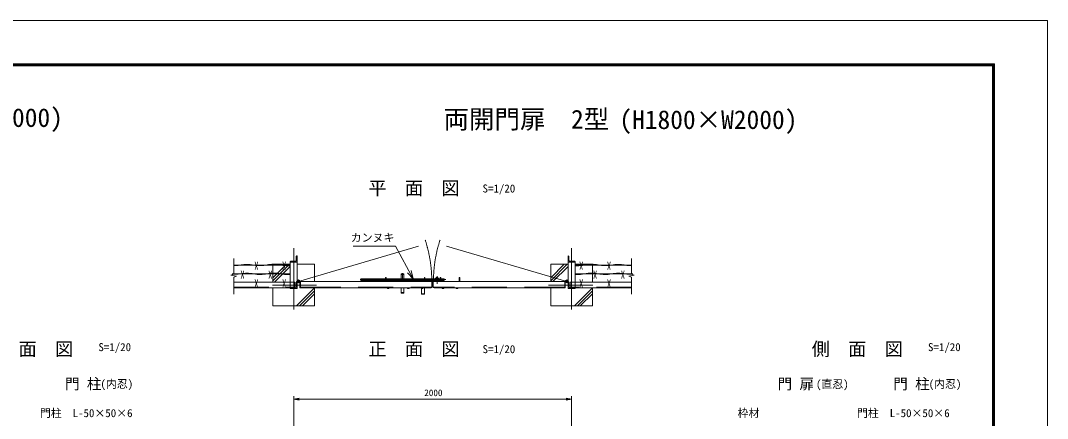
# Model space of a CAD drawing. Units: millimetres, scale not verified. Extents: x -5936 to 5936, y -4198 to 4198.
# Drawn here: x -1455 to 5936, y 1335 to 4198 of the extents above; entities that cross this region are included whole.
import ezdxf
from ezdxf.enums import TextEntityAlignment as Align

# ---------------------------------------------------------------- set-up
doc = ezdxf.new("R2010")
doc.units = ezdxf.units.MM
doc.header["$LTSCALE"] = 30
for name, pattern in [('USER1', [58, 30, -9, 2.5, -5, 2.5, -9]), ('USER2', [12.6, 8.4, -4.2]), ('USER3', [50.5, 30, -9, 2.5, -9])]:
    doc.linetypes.add(name, pattern=pattern)
for name, color, linetype, lineweight in [('0-3_27', 3, 'Continuous', 9), ('0-5_D-STR1', 1, 'Continuous', 9), ('0-6_D-STR-DIM', 7, 'Continuous', 9), ('0-7_D-STR-TXT', 7, 'Continuous', 9), ('0-8_31', 7, 'Continuous', 9), ('0-9_D-STR4', 7, 'Continuous', 9), ('0-A_33', 1, 'USER3', 9), ('0-B_4', 7, 'Continuous', 9), ('0-C_0', 7, 'Continuous', 9), ('0-E_1', 7, 'Continuous', 9), ('0-F_D-TTL', 7, 'Continuous', 9)]:
    doc.layers.add(name, color=color, linetype=linetype, lineweight=lineweight)
doc.layers.add('0-4_D-TTL-TXT', color=7, linetype='Continuous')
doc.styles.add('ＭＳ ゴシック', font='')
doc.styles.get('ＭＳ ゴシック').set_extended_font_data('MS Gothic')

# ---------------------------------------------------------------- blocks, each defined once
blk = doc.blocks.new('G71')
at = {"layer": '0-E_1'}
for q in [(217391.4, 201064.1), (219948, 195364.4), (220767.3, 195808.1)]:
    blk.add_line((221185.5, 194057.3), q, dxfattribs=at)
blk = doc.blocks.new('_OPEN')
at = {"layer": '0-C_0'}
blk.add_line((-30, 5), (0, 0), dxfattribs=at)
blk.add_lwpolyline([(-30, -5), (0, 0), (-30, 0)], dxfattribs=at)

msp = doc.modelspace()

# ---------------------------------------------------------------- linework, layer by layer
at = {"layer": '0-3_27', "linetype": 'USER1'}
for p, q in [((546.04, 2321.55), (1466.72, 2589.96)), ((2476.04, 2321.55), (1555.36, 2589.96))]:
    msp.add_line(p, q, dxfattribs=at)
at = {"layer": '0-3_27'}
for p, q in [((486.04, 2375.32), (69.03, 2375.32)), ((486.04, 2438.71), (79.56, 2438.71)), ((1284.96, 2376.17), (1284.96, 2340.17)), ((1303.96, 2376.17), (1284.96, 2376.17)), ((1303.96, 2376.17), (1303.96, 2340.17)), ((2536.04, 2438.71), (2942.52, 2438.71)), ((2536.04, 2375.32), (2953.05, 2375.32)), ((996.46, 2340.17), (994.46, 2338.17)), ((994.46, 2338.17), (994.46, 2329.17)), ((994.46, 2329.17), (996.46, 2327.17)), ((1171.04, 2340.17), (996.46, 2340.17)), ((996.46, 2340.17), (996.46, 2327.17)), ((1171.04, 2327.17), (996.46, 2327.17)), ((1171.04, 2319.67), (1171.04, 2349.17)), ((1175.54, 2349.17), (1171.04, 2349.17)), ((1175.54, 2319.67), (1175.54, 2349.17)), ((1451.54, 2340.17), (1175.54, 2340.17)), ((1451.54, 2327.17), (1175.54, 2327.17)), ((1284.96, 2319.67), (1284.96, 2327.17)), ((1303.96, 2319.67), (1303.96, 2327.17)), ((1451.54, 2319.67), (1451.54, 2349.17)), ((1451.54, 2349.17), (1456.04, 2349.17)), ((1456.04, 2349.17), (1456.04, 2319.67)), ((1566.04, 2340.17), (1456.04, 2340.17)), ((1566.04, 2327.17), (1456.04, 2327.17)), ((1527.54, 2322.67), (1557.54, 2322.67)), ((1527.54, 2322.67), (1527.54, 2319.67)), ((1527.54, 2319.67), (1557.54, 2319.67)), ((1557.04, 2324.27), (1528.04, 2324.27)), ((1528.04, 2324.27), (1528.04, 2322.67)), ((1540.94, 2327.17), (1540.94, 2324.27)), ((1544.14, 2327.17), (1544.14, 2324.27)), ((1557.04, 2324.27), (1557.04, 2322.67)), ((1557.54, 2322.67), (1557.54, 2319.67)), ((1566.04, 2349.17), (1566.04, 2319.67)), ((1570.54, 2349.17), (1566.04, 2349.17)), ((1570.54, 2319.67), (1570.54, 2349.17)), ((1592.46, 2340.17), (1570.54, 2340.17)), ((1592.46, 2327.17), (1570.54, 2327.17)), ((1592.46, 2327.17), (1592.46, 2340.17)), ((1594.46, 2338.17), (1592.46, 2340.17)), ((1594.46, 2329.17), (1592.46, 2327.17)), ((1594.46, 2338.17), (1594.46, 2329.17)), ((1701.54, 2319.67), (1701.54, 2349.17)), ((1701.54, 2349.17), (1706.04, 2349.17)), ((1706.04, 2319.67), (1706.04, 2349.17)), ((1284.96, 2237.17), (1284.96, 2274.67)), ((1284.96, 2237.17), (1303.96, 2237.17)), ((1303.96, 2237.17), (1303.96, 2274.67)), ((1430.04, 2274.67), (1430.04, 2229.67)), ((1452.04, 2229.67), (1430.04, 2229.67)), ((1452.04, 2274.67), (1452.04, 2229.67))]:
    msp.add_line(p, q, dxfattribs=at)
at = {"layer": '0-3_27', "linetype": 'USER2'}
for p, q in [((1303.96, 2371.67), (1284.96, 2371.67)), ((1004.96, 2327.17), (1004.96, 2340.17)), ((1013.96, 2327.17), (1013.96, 2340.17)), ((1574.96, 2327.17), (1574.96, 2340.17)), ((1583.96, 2327.17), (1583.96, 2340.17)), ((1284.96, 2241.67), (1303.96, 2241.67)), ((1430.04, 2232.67), (1452.04, 2232.67))]:
    msp.add_line(p, q, dxfattribs=at)
at = {"layer": '0-3_27', "linetype": 'USER3'}
for p, q in [((1294.46, 2380.35), (1294.46, 2319.67)), ((1597.88, 2333.67), (989.14, 2333.67)), ((1009.46, 2325.42), (1009.46, 2341.91)), ((1555.86, 2341.57), (1529.22, 2341.57)), ((1542.54, 2359.43), (1542.54, 2348.9)), ((1542.54, 2351.78), (1542.54, 2304.28)), ((1579.46, 2325.42), (1579.46, 2341.91)), ((1592.92, 2333.67), (1605.66, 2333.67))]:
    msp.add_line(p, q, dxfattribs=at)
at = {"layer": '0-3_27'}
for points in [[(79.56, 2435.96), (88.97, 2435.71), (100.73, 2435.93), (112.3, 2436.69), (123.68, 2437.98), (131.94, 2439.33)], [(486.04, 2433.57), (485.49, 2433.53), (472.44, 2433.29), (459.28, 2433.7), (445.99, 2434.76), (432.57, 2436.48), (419.04, 2438.85), (405.58, 2441.22), (392.41, 2442.94), (379.53, 2444.02), (366.93, 2444.44), (354.62, 2444.22), (342.6, 2443.34), (330.87, 2441.82), (319.43, 2439.65), (308.04, 2437.45), (296.5, 2435.83), (284.79, 2434.8), (272.92, 2434.36), (260.89, 2434.5), (248.7, 2435.23), (236.34, 2436.55), (223.82, 2438.45), (211.31, 2440.38), (198.99, 2441.77), (186.86, 2442.63), (174.91, 2442.94), (163.16, 2442.73), (151.59, 2441.97), (140.21, 2440.68), (131.94, 2439.33)], [(2536.04, 2433.57), (2536.6, 2433.53), (2549.64, 2433.29), (2562.8, 2433.7), (2576.09, 2434.76), (2589.51, 2436.48), (2603.05, 2438.85), (2616.5, 2441.22), (2629.67, 2442.94), (2642.55, 2444.02), (2655.15, 2444.44), (2667.46, 2444.22), (2679.48, 2443.34), (2691.21, 2441.82), (2702.65, 2439.65), (2714.04, 2437.45), (2725.58, 2435.83), (2737.29, 2434.8), (2749.16, 2434.36), (2761.19, 2434.5), (2773.38, 2435.23), (2785.74, 2436.55), (2798.26, 2438.45), (2810.77, 2440.38), (2823.09, 2441.77), (2835.22, 2442.63), (2847.17, 2442.94), (2858.92, 2442.73), (2870.49, 2441.97), (2881.88, 2440.68), (2890.14, 2439.33)], [(2942.52, 2435.96), (2933.11, 2435.71), (2921.35, 2435.93), (2909.78, 2436.69), (2898.4, 2437.98), (2890.14, 2439.33)], [(73.33, 2372.9), (77.03, 2372.64), (88.97, 2372.32), (100.73, 2372.54), (112.3, 2373.3), (123.68, 2374.59), (131.94, 2375.94)], [(486.04, 2370.18), (485.49, 2370.14), (472.44, 2369.9), (459.28, 2370.31), (445.99, 2371.37), (432.57, 2373.09), (419.04, 2375.46), (405.58, 2377.83), (392.41, 2379.55), (379.53, 2380.63), (366.93, 2381.05), (354.62, 2380.83), (342.6, 2379.95), (330.87, 2378.43), (319.43, 2376.26), (308.04, 2374.06), (296.5, 2372.44), (284.79, 2371.41), (272.92, 2370.97), (260.89, 2371.11), (248.7, 2371.84), (236.34, 2373.16), (223.82, 2375.06), (211.31, 2376.99), (198.99, 2378.38), (186.86, 2379.24), (174.91, 2379.55), (163.16, 2379.34), (151.59, 2378.58), (140.21, 2377.29), (131.94, 2375.94)], [(2536.04, 2370.18), (2536.6, 2370.14), (2549.64, 2369.9), (2562.8, 2370.31), (2576.09, 2371.37), (2589.51, 2373.09), (2603.05, 2375.46), (2616.5, 2377.83), (2629.67, 2379.55), (2642.55, 2380.63), (2655.15, 2381.05), (2667.46, 2380.83), (2679.48, 2379.95), (2691.21, 2378.43), (2702.65, 2376.26), (2714.04, 2374.06), (2725.58, 2372.44), (2737.29, 2371.41), (2749.16, 2370.97), (2761.19, 2371.11), (2773.38, 2371.84), (2785.74, 2373.16), (2798.26, 2375.06), (2810.77, 2376.99), (2823.09, 2378.38), (2835.22, 2379.24), (2847.17, 2379.55), (2858.92, 2379.34), (2870.49, 2378.58), (2881.88, 2377.29), (2890.14, 2375.94)], [(2948.75, 2372.9), (2945.05, 2372.64), (2933.11, 2372.32), (2921.35, 2372.54), (2909.78, 2373.3), (2898.4, 2374.59), (2890.14, 2375.94)]]:
    msp.add_lwpolyline(points, dxfattribs=at)
for centre, radius in [((546.04, 2321.55), 10), ((546.04, 2321.55), 5), ((2476.04, 2321.55), 10), ((2476.04, 2321.55), 5)]:
    msp.add_circle(centre, radius, dxfattribs=at)
at = {"layer": '0-3_27', "linetype": 'USER1'}
for centre, start, end in [((546.04, 2321.55), 359.82796, 18.05503), ((2476.04, 2321.55), 161.94497, 180.17204)]:
    msp.add_arc(centre, 959, start, end, dxfattribs=at)
at = {"layer": '0-3_27'}
for radius, start, end in [(9.55, 351.57063, 188.42936), (8.35, 350.34838, 189.65161), (8.1, 350.04748, 189.95252), (6.5, 347.56244, 192.43755)]:
    msp.add_arc((1542.54, 2341.57), radius, start, end, dxfattribs=at)
at = {"layer": '0-5_D-STR1', "linetype": 'USER3'}
for p, q in [((511.04, 2117.84), (511.04, 2560.71)), ((2511.04, 2117.84), (2511.04, 2560.71))]:
    msp.add_line(p, q, dxfattribs=at)
at = {"layer": '0-5_D-STR1'}
for p, q in [((486.04, 2461.34), (486.04, 2269.67)), ((536.04, 2459.84), (486.04, 2459.84)), ((524.04, 2465.84), (490.54, 2465.84)), ((530.04, 2471.84), (530.04, 2500.66)), ((536.04, 2269.67), (536.04, 2505.16)), ((2486.04, 2269.67), (2486.04, 2505.16)), ((2486.04, 2505.16), (2487.54, 2505.16)), ((2486.04, 2459.84), (2486.04, 2505.16)), ((2486.04, 2459.84), (2536.04, 2459.84)), ((2492.04, 2471.84), (2492.04, 2500.66)), ((2498.04, 2465.84), (2531.54, 2465.84)), ((2536.04, 2461.34), (2536.04, 2269.67)), ((79.56, 2315.67), (486.04, 2315.67)), ((556.04, 2319.67), (1506.04, 2319.67)), ((556.04, 2319.67), (556.04, 2274.67)), ((556.04, 2319.67), (557.04, 2319.67)), ((560.04, 2282.67), (560.04, 2316.67)), ((1506.04, 2319.67), (1506.04, 2279.67)), ((1511.04, 2327.17), (1511.04, 2279.67)), ((2466.04, 2319.67), (1516.04, 2319.67)), ((1516.04, 2319.67), (1516.04, 2279.67)), ((2462.04, 2282.67), (2462.04, 2316.67)), ((2466.04, 2319.67), (2465.04, 2319.67)), ((2466.04, 2319.67), (2466.04, 2274.67)), ((2942.52, 2315.67), (2536.04, 2315.67)), ((79.56, 2275.67), (486.04, 2275.67)), ((536.04, 2269.67), (486.04, 2269.67)), ((556.04, 2274.67), (601.04, 2274.67)), ((564.04, 2278.67), (598.04, 2278.67)), ((601.04, 2274.67), (601.04, 2275.67)), ((601.04, 2274.67), (1150.28, 2274.67)), ((1461.04, 2274.67), (1150.28, 2274.67)), ((1461.04, 2274.67), (1150.28, 2274.67)), ((1501.04, 2274.67), (1461.04, 2274.67)), ((2421.04, 2274.67), (1521.04, 2274.67)), ((2421.04, 2274.67), (2421.04, 2275.67)), ((2466.04, 2274.67), (2421.04, 2274.67)), ((2458.04, 2278.67), (2424.04, 2278.67)), ((2486.04, 2269.67), (2536.04, 2269.67)), ((2942.52, 2275.67), (2536.04, 2275.67))]:
    msp.add_line(p, q, dxfattribs=at)
at = {"layer": '0-5_D-STR1', "linetype": 'USER2'}
for p, q in [((486.04, 2315.67), (520.04, 2315.67)), ((520.04, 2275.67), (520.04, 2315.67)), ((530.04, 2281.67), (530.04, 2315.17)), ((536.04, 2319.67), (534.54, 2319.67)), ((2486.04, 2319.67), (2487.54, 2319.67)), ((2492.04, 2281.67), (2492.04, 2315.17)), ((2502.04, 2275.67), (2502.04, 2315.67)), ((2536.04, 2315.67), (2502.04, 2315.67)), ((79.56, 2278.67), (520.04, 2278.67)), ((486.04, 2275.67), (520.04, 2275.67)), ((524.04, 2275.67), (490.54, 2275.67)), ((598.04, 2278.67), (1505.94, 2278.67)), ((2424.04, 2278.67), (1516.14, 2278.67)), ((2498.04, 2275.67), (2531.54, 2275.67)), ((2942.52, 2278.67), (2502.04, 2278.67)), ((2536.04, 2275.67), (2502.04, 2275.67))]:
    msp.add_line(p, q, dxfattribs=at)
at = {"layer": '0-5_D-STR1'}
msp.add_lwpolyline([(536.04, 2459.84), (536.04, 2505.16), (534.54, 2505.16)], dxfattribs=at)
for centre, radius, start, end in [((490.54, 2461.34), 4.5, 89.99991, 180), ((524.04, 2471.84), 6, 269.99992, 359.99999), ((534.54, 2500.66), 4.5, 90, 180), ((2487.54, 2500.66), 4.5, 0, 90), ((2498.04, 2471.84), 6, 180.00001, 270.00008), ((2531.54, 2461.34), 4.5, 0, 90.00009), ((557.04, 2316.67), 3, 0, 90), ((2465.04, 2316.67), 3, 90, 180), ((564.04, 2282.67), 4, 180.00001, 270.00011), ((598.04, 2275.67), 3, 0, 90.00011), ((1501.04, 2279.67), 5, 270, 0), ((1521.04, 2279.67), 5, 180, 270), ((2424.04, 2275.67), 3, 89.99989, 180), ((2458.04, 2282.67), 4, 269.99989, 359.99999)]:
    msp.add_arc(centre, radius, start, end, dxfattribs=at)
at = {"layer": '0-5_D-STR1', "linetype": 'USER2'}
for centre, radius, start, end in [((534.54, 2315.17), 4.5, 90, 180), ((2487.54, 2315.17), 4.5, 0, 90), ((490.54, 2271.17), 4.5, 89.99991, 180), ((524.04, 2281.67), 6, 269.99992, 359.99999), ((2498.04, 2281.67), 6, 180.00001, 270.00008), ((2531.54, 2271.17), 4.5, 0, 90.00009)]:
    msp.add_arc(centre, radius, start, end, dxfattribs=at)
at = {"layer": '0-6_D-STR-DIM'}
for p, q in [((79.56, 2373.78), (79.56, 2485.14)), ((2942.52, 2373.78), (2942.52, 2485.14)), ((79.56, 2373.78), (59.56, 2366.08)), ((99.56, 2358.1), (59.56, 2366.08)), ((2922.52, 2358.1), (2962.52, 2366.08)), ((2942.52, 2373.78), (2962.52, 2366.08)), ((79.56, 2351.33), (99.56, 2358.1)), ((79.56, 2228.76), (79.56, 2351.33)), ((2942.52, 2351.33), (2922.52, 2358.1)), ((2942.52, 2228.76), (2942.52, 2351.33)), ((511.04, 1067.55), (511.04, 1494.64)), ((2511.04, 1145.69), (2511.04, 1494.64)), ((2471.04, 1474.64), (551.04, 1474.64))]:
    msp.add_line(p, q, dxfattribs=at)
at = {"layer": '0-7_D-STR-TXT'}
msp.add_line((940.07, 2573.73), (1244.31, 2573.73), dxfattribs=at)
at = {"layer": '0-8_31'}
for p, q in [((1536.24, 2325.47), (1540.94, 2325.47)), ((1536.24, 2325.47), (1536.24, 2324.27)), ((1536.24, 2324.27), (1548.84, 2324.27)), ((1536.66, 2327.17), (1536.66, 2325.47)), ((1539.54, 2327.17), (1539.54, 2325.47)), ((1544.14, 2325.47), (1548.84, 2325.47)), ((1545.54, 2327.17), (1545.54, 2325.47)), ((1548.42, 2327.17), (1548.42, 2325.47)), ((1548.84, 2325.47), (1548.84, 2324.27))]:
    msp.add_line(p, q, dxfattribs=at)
for centre, end in [((1191.04, 2279.4), 329.78404), ((1336.04, 2279.4), 329.784), ((1436.04, 2279.4), 230.4092), ((1586.04, 2279.4), 329.78404), ((1686.04, 2279.4), 329.78404)]:
    msp.add_arc(centre, 9.41, 210.21596, end, dxfattribs=at)
at = {"layer": '0-8_31', "linetype": 'USER2'}
msp.add_arc((1436.04, 2279.4), 9.41, 230.4092, 329.78404, dxfattribs=at)
at = {"layer": '0-9_D-STR4'}
for p, q in [((361.04, 2275.67), (361.04, 2144.67)), ((661.04, 2144.67), (661.04, 2274.67)), ((2361.04, 2144.67), (2361.04, 2274.67)), ((2661.04, 2275.67), (2661.04, 2144.67)), ((361.04, 2144.67), (661.04, 2144.67)), ((2661.04, 2144.67), (2361.04, 2144.67))]:
    msp.add_line(p, q, dxfattribs=at)
for points in [[(486.04, 2444.67), (361.04, 2444.67), (361.04, 2315.67)], [(661.04, 2319.67), (661.04, 2444.67), (536.04, 2444.67)], [(2361.04, 2319.67), (2361.04, 2444.67), (2486.04, 2444.67)], [(2536.04, 2444.67), (2661.04, 2444.67), (2661.04, 2315.67)]]:
    msp.add_lwpolyline(points, dxfattribs=at)
at = {"layer": '0-A_33'}
for p, q in [((676.37, 2294.67), (358.75, 2294.67)), ((2345.71, 2294.67), (2663.33, 2294.67))]:
    msp.add_line(p, q, dxfattribs=at)
at = {"layer": '0-B_4'}
for p, q in [((361.04, 2325.62), (480.09, 2444.67)), ((361.04, 2346.83), (458.88, 2444.67)), ((2361.04, 2325.62), (2480.09, 2444.67)), ((2361.04, 2346.83), (2458.88, 2444.67)), ((372.3, 2315.67), (486.04, 2429.41)), ((2376.3, 2319.67), (2486.04, 2429.41)), ((531.56, 2144.67), (661.04, 2274.14)), ((552.78, 2144.67), (661.04, 2252.93)), ((573.99, 2144.67), (661.04, 2231.72)), ((2531.56, 2144.67), (2661.04, 2274.14)), ((2552.78, 2144.67), (2661.04, 2252.93)), ((2573.99, 2144.67), (2661.04, 2231.72))]:
    msp.add_line(p, q, dxfattribs=at)
at = {"layer": '0-F_D-TTL', "color": 2, "lineweight": 18}
msp.add_lwpolyline([(-5936, 4197.6), (5936, 4197.6), (5936, -4197.6), (-5936, -4197.6)], close=True, dxfattribs=at)
at = {"layer": '0-F_D-TTL'}
for points in [[(-5554.4, 3886.67), (5554.4, 3886.67), (5554.4, -3886.67), (-5554.4, -3886.67)], [(-5550.87, 3883.13), (5550.87, 3883.13), (5550.87, -3883.13), (-5550.87, -3883.13)], [(-5547.33, 3879.6), (5547.33, 3879.6), (5547.33, -3879.6), (-5547.33, -3879.6)], [(-5543.8, 3876.07), (5543.8, 3876.07), (5543.8, -3876.07), (-5543.8, -3876.07)], [(-5540.27, 3872.53), (5540.27, 3872.53), (5540.27, -3872.53), (-5540.27, -3872.53)]]:
    msp.add_lwpolyline(points, close=True, dxfattribs=at)

# ---------------------------------------------------------------- block references
at = {"layer": '0-6_D-STR-DIM', "xscale": 1.333333, "yscale": 1.333333, "rotation": 180}
msp.add_blockref('_OPEN', (511.04, 1474.64), dxfattribs=at)
at = {"layer": '0-6_D-STR-DIM', "xscale": 1.333333, "yscale": 1.333333}
msp.add_blockref('_OPEN', (2511.04, 1474.64), dxfattribs=at)
at = {"layer": '0-7_D-STR-TXT', "xscale": 0.03333333, "yscale": 0.03333333}
msp.add_blockref('G71', (-6002.07, -4128.41), dxfattribs=at)

# ---------------------------------------------------------------- texts
at = {"layer": '0-3_27', "style": 'ＭＳ ゴシック', "width": 0.75}
for p in [(257.14, 2479.73), (457.14, 2479.53), (2594.94, 2479.53), (2794.94, 2479.53), (157.14, 2416.34), (357.14, 2416.14), (2694.94, 2416.14), (2894.94, 2416.14), (257.14, 2352.95), (457.14, 2352.75), (2594.94, 2352.75), (2794.94, 2352.75)]:
    msp.add_text('X', height=57.62, rotation=180, dxfattribs=at).set_placement(p, align=Align.BOTTOM_LEFT)
at = {"layer": '0-4_D-TTL-TXT', "style": 'ＭＳ ゴシック'}
for s, height, p in [('(H1800×W1000)', 134.6, (-2431.88, 3391.7)), ('両開門扉\u30002型', 134.6, (1588.84, 3380.47)), ('(H1800×W2000)', 134.6, (2854.73, 3376.96)), ('平\u3000面\u3000図', 96.11, (1049.25, 2915.37)), ('S=1/20', 57.62, (1870.45, 2943.22)), ('側\u3000面\u3000図', 96.11, (-1731.34, 1758)), ('S=1/20', 57.62, (-894.5, 1802.18)), ('正\u3000面\u3000図', 96.11, (1049.25, 1758.02)), ('S=1/20', 57.62, (1870.45, 1787.67)), ('側\u3000面\u3000図', 96.11, (4239.33, 1758)), ('S=1/20', 57.62, (5076.17, 1802.18)), ('門 柱', 76.98, (-1135.15, 1522.25)), ('門 扉', 76.98, (3993.42, 1522.25)), ('門 柱', 76.98, (4825.97, 1522.25)), ('(内忍)', 57.62, (-879.77, 1537.21)), ('(直忍)', 57.62, (4269.87, 1535.82)), ('(内忍)', 57.62, (5081.35, 1537.21))]:
    msp.add_text(s, height=height, dxfattribs=at).set_placement(p, align=Align.BOTTOM_LEFT)
at = {"layer": '0-6_D-STR-DIM', "style": 'ＭＳ ゴシック'}
msp.add_text('2000', height=48.17, dxfattribs=at).set_placement((1450.79, 1481.39), align=Align.BOTTOM_LEFT)
at = {"layer": '0-7_D-STR-TXT', "style": 'ＭＳ ゴシック'}
for s, p in [('カンヌキ', (921.68, 2589.72)), ('門柱\u3000L-50×50×6', (-1315.79, 1327.44)), ('枠材', (3705.89, 1327.02)), ('門柱\u3000L-50×50×6', (4565.11, 1327.44))]:
    msp.add_text(s, height=57.62, dxfattribs=at).set_placement(p, align=Align.BOTTOM_LEFT)

doc.saveas('drawing.dxf')
